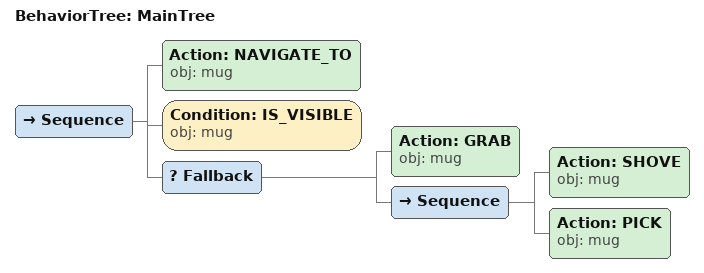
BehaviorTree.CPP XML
<root main_tree_to_execute="MainTree">
  <BehaviorTree ID="MainTree">
    <Sequence>
      <!-- Navigate to mug -->
      <Action ID="NAVIGATE_TO" obj="mug" />
      <!-- Check mug is visible before GRASP -->
      <Condition ID="IS_VISIBLE" obj="mug" />
      <!-- Fallback: if GRASP mug fails, try alternative to reposition -->
      <Fallback>
        <!-- Grasp mug -->
        <Action ID="GRAB" obj="mug" />
        <Sequence>
          <!-- Push mug forward toward front edge of table -->
          <Action ID="SHOVE" obj="mug" />
          <!-- Grasp mug -->
          <Action ID="PICK" obj="mug" />
        </Sequence>
      </Fallback>
    </Sequence>
  </BehaviorTree>
</root>
